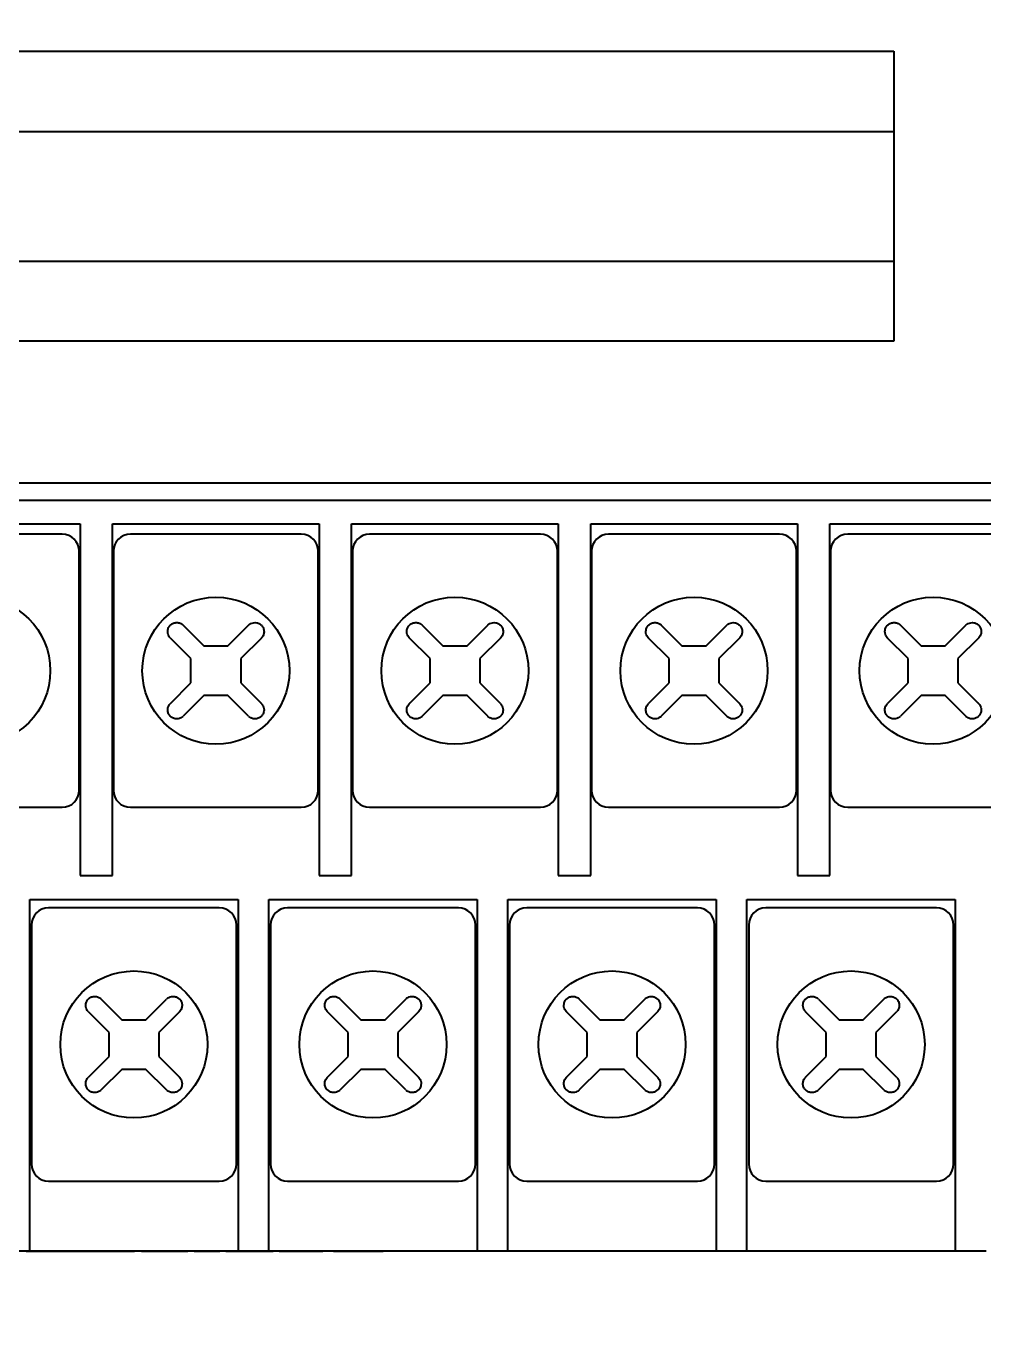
# Model space of a CAD drawing. Header units: millimetres. Extents: x 0 to 5945, y 0 to 4205.
# Drawn here: x 1778.39 to 1806.42, y 373.22 to 411.73 of the extents above; entities that cross this region are included whole.
import ezdxf

# ---------------------------------------------------------------- set-up
doc = ezdxf.new("R2010")
doc.units = ezdxf.units.MM
doc.header["$LTSCALE"] = 5
doc.layers.add('가시적인 것(ISO)', color=3, linetype='Continuous', lineweight=40)
doc.layers.add('해치(ISO)', color=7, linetype='Continuous', lineweight=18)

msp = doc.modelspace()

# ---------------------------------------------------------------- hatches: boundary and pattern name
at = {"layer": '해치(ISO)'}
h = msp.add_hatch(dxfattribs=at)
h.set_pattern_fill('ANSI31', color=256, scale=127, angle=75.0002, style=0)
h.set_pattern_definition([(120.0002, (0, 0), (-13.74813, -7.93754), [])])
h.paths.add_polyline_path([(1602.237, 257.352), (2132.237, 257.352), (2132.237, 827.352), (1602.237, 827.352), (1602.237, 766.852), (1602.237, 707.852), (1602.237, 376.852), (1602.237, 317.852)])
h.paths.add_polyline_path([(1604.237, 259.352), (1604.237, 825.352), (2130.237, 825.352), (2130.237, 259.352)], flags=0)
edge = h.paths.add_edge_path()
edge.add_ellipse((1657.237, 307.352), major_axis=(-4, 0), ratio=1, start_angle=0, end_angle=360)
h.paths.add_polyline_path([(2102.237, 287.352), (2102.237, 797.352), (1632.237, 797.352), (1632.237, 287.352)])
h.paths.add_polyline_path([(1634.237, 289.352), (1634.237, 795.352), (2100.237, 795.352), (2100.237, 289.352)], flags=0)
h = msp.add_hatch(dxfattribs=at)
h.set_pattern_fill('ANSI31', color=256, scale=127, angle=90.0002, style=0)
h.set_pattern_definition([(135.0002, (0, 0), (-11.22528, -11.22536), [])])
edge = h.paths.add_edge_path()
edge.add_line((2117.821, 285.352), (2117.821, 799.352))
edge.add_ellipse((2104.437, 799.352), major_axis=(13.384, 0), ratio=1, start_angle=0, end_angle=90)
edge.add_line((2104.437, 812.736), (1630.437, 812.736))
edge.add_ellipse((1630.437, 799.352), major_axis=(0, 13.384), ratio=1, start_angle=0, end_angle=90)
edge.add_line((1617.053, 799.352), (1617.053, 285.352))
edge.add_ellipse((1630.437, 285.352), major_axis=(-13.384, 0), ratio=1, start_angle=0, end_angle=90)
edge.add_line((1630.437, 271.967), (1867.387, 271.967))
edge.add_line((1867.387, 271.967), (1867.387, 284.311))
edge.add_line((1867.387, 284.311), (1630.437, 284.311))
edge.add_ellipse((1630.437, 285.352), major_axis=(0, -1.041), ratio=1, start_angle=270, end_angle=360, ccw=False)
edge.add_line((1629.396, 285.352), (1629.396, 799.352))
edge.add_ellipse((1630.437, 799.352), major_axis=(-1.041, 0), ratio=1, start_angle=270, end_angle=360, ccw=False)
edge.add_line((1630.437, 800.392), (2104.437, 800.392))
edge.add_ellipse((2104.437, 799.352), major_axis=(0, 1.041), ratio=1, start_angle=270, end_angle=360, ccw=False)
edge.add_line((2105.478, 799.352), (2105.478, 285.352))
edge.add_ellipse((2104.437, 285.352), major_axis=(1.041, 0), ratio=1, start_angle=270, end_angle=360, ccw=False)
edge.add_line((2104.437, 284.311), (1867.487, 284.311))
edge.add_line((1867.487, 284.311), (1867.487, 271.967))
edge.add_line((1867.487, 271.967), (2104.437, 271.967))
edge.add_ellipse((2104.437, 285.352), major_axis=(0, -13.384), ratio=1, start_angle=0, end_angle=90)

# ---------------------------------------------------------------- linework, layer by layer
at = {"layer": '가시적인 것(ISO)'}
for p, q in [((1740.687, 411.002), (1803.787, 411.002)), ((1803.787, 411.002), (1803.787, 408.652)), ((1740.687, 408.652), (1803.787, 408.652)), ((1803.787, 408.652), (1803.787, 404.852)), ((1740.687, 404.852), (1803.787, 404.852)), ((1803.787, 404.852), (1803.787, 402.502)), ((1803.787, 402.502), (1740.687, 402.502)), ((1697.737, 398.352), (1846.737, 398.352)), ((1699.737, 397.852), (1844.737, 397.852)), ((1773.912, 397.152), (1779.962, 397.152)), ((1779.962, 397.152), (1779.962, 386.852)), ((1780.912, 386.852), (1780.912, 397.152)), ((1780.912, 397.152), (1786.962, 397.152)), ((1786.962, 397.152), (1786.962, 386.852)), ((1787.912, 386.852), (1787.912, 397.152)), ((1787.912, 397.152), (1793.962, 397.152)), ((1793.962, 397.152), (1793.962, 386.852)), ((1794.912, 386.852), (1794.912, 397.152)), ((1794.912, 397.152), (1800.962, 397.152)), ((1800.962, 397.152), (1800.962, 386.852)), ((1801.912, 386.852), (1801.912, 397.152)), ((1801.912, 397.152), (1807.962, 397.152)), ((1779.437, 396.852), (1774.437, 396.852)), ((1786.437, 396.852), (1781.437, 396.852)), ((1793.437, 396.852), (1788.437, 396.852)), ((1800.437, 396.852), (1795.437, 396.852)), ((1807.437, 396.852), (1802.437, 396.852)), ((1779.937, 389.352), (1779.937, 396.352)), ((1780.937, 396.352), (1780.937, 389.352)), ((1786.937, 389.352), (1786.937, 396.352)), ((1787.937, 396.352), (1787.937, 389.352)), ((1793.937, 389.352), (1793.937, 396.352)), ((1794.937, 396.352), (1794.937, 389.352)), ((1800.937, 389.352), (1800.937, 396.352)), ((1801.937, 396.352), (1801.937, 389.352)), ((1782.978, 394.184), (1783.583, 393.579)), ((1784.29, 393.579), (1784.895, 394.184)), ((1789.978, 394.184), (1790.583, 393.579)), ((1791.29, 393.579), (1791.895, 394.184)), ((1796.978, 394.184), (1797.583, 393.579)), ((1798.29, 393.579), (1798.895, 394.184)), ((1803.978, 394.184), (1804.583, 393.579)), ((1805.29, 393.579), (1805.895, 394.184)), ((1783.209, 393.205), (1782.604, 393.81)), ((1783.583, 393.579), (1784.29, 393.579)), ((1785.269, 393.81), (1784.664, 393.205)), ((1790.209, 393.205), (1789.604, 393.81)), ((1790.583, 393.579), (1791.29, 393.579)), ((1792.269, 393.81), (1791.664, 393.205)), ((1797.209, 393.205), (1796.604, 393.81)), ((1797.583, 393.579), (1798.29, 393.579)), ((1799.269, 393.81), (1798.664, 393.205)), ((1804.209, 393.205), (1803.604, 393.81)), ((1804.583, 393.579), (1805.29, 393.579)), ((1806.269, 393.81), (1805.664, 393.205)), ((1783.209, 392.498), (1783.209, 393.205)), ((1784.664, 393.205), (1784.664, 392.498)), ((1790.209, 392.498), (1790.209, 393.205)), ((1791.664, 393.205), (1791.664, 392.498)), ((1797.209, 392.498), (1797.209, 393.205)), ((1798.664, 393.205), (1798.664, 392.498)), ((1804.209, 392.498), (1804.209, 393.205)), ((1805.664, 393.205), (1805.664, 392.498)), ((1782.604, 391.893), (1783.209, 392.498)), ((1784.664, 392.498), (1785.269, 391.893)), ((1789.604, 391.893), (1790.209, 392.498)), ((1791.664, 392.498), (1792.269, 391.893)), ((1796.604, 391.893), (1797.209, 392.498)), ((1798.664, 392.498), (1799.269, 391.893)), ((1803.604, 391.893), (1804.209, 392.498)), ((1805.664, 392.498), (1806.269, 391.893)), ((1783.583, 392.124), (1782.978, 391.519)), ((1784.29, 392.124), (1783.583, 392.124)), ((1784.895, 391.519), (1784.29, 392.124)), ((1790.583, 392.124), (1789.978, 391.519)), ((1791.29, 392.124), (1790.583, 392.124)), ((1791.895, 391.519), (1791.29, 392.124)), ((1797.583, 392.124), (1796.978, 391.519)), ((1798.29, 392.124), (1797.583, 392.124)), ((1798.895, 391.519), (1798.29, 392.124)), ((1804.583, 392.124), (1803.978, 391.519)), ((1805.29, 392.124), (1804.583, 392.124)), ((1805.895, 391.519), (1805.29, 392.124)), ((1774.437, 388.852), (1779.437, 388.852)), ((1781.437, 388.852), (1786.437, 388.852)), ((1788.437, 388.852), (1793.437, 388.852)), ((1795.437, 388.852), (1800.437, 388.852)), ((1802.437, 388.852), (1807.437, 388.852)), ((1779.962, 386.852), (1780.912, 386.852)), ((1786.962, 386.852), (1787.912, 386.852)), ((1793.962, 386.852), (1794.912, 386.852)), ((1800.962, 386.852), (1801.912, 386.852)), ((1778.487, 386.152), (1784.587, 386.152)), ((1778.487, 375.852), (1778.487, 386.152)), ((1784.037, 385.902), (1779.037, 385.902)), ((1784.587, 386.152), (1784.587, 375.852)), ((1785.487, 386.152), (1791.587, 386.152)), ((1785.487, 375.852), (1785.487, 386.152)), ((1791.037, 385.902), (1786.037, 385.902)), ((1791.587, 386.152), (1791.587, 375.852)), ((1792.487, 386.152), (1798.587, 386.152)), ((1792.487, 375.852), (1792.487, 386.152)), ((1798.037, 385.902), (1793.037, 385.902)), ((1798.587, 386.152), (1798.587, 375.852)), ((1799.487, 386.152), (1805.587, 386.152)), ((1799.487, 375.852), (1799.487, 386.152)), ((1805.037, 385.902), (1800.037, 385.902)), ((1805.587, 386.152), (1805.587, 375.852)), ((1778.537, 385.402), (1778.537, 378.402)), ((1784.537, 378.402), (1784.537, 385.402)), ((1785.537, 385.402), (1785.537, 378.402)), ((1791.537, 378.402), (1791.537, 385.402)), ((1792.537, 385.402), (1792.537, 378.402)), ((1798.537, 378.402), (1798.537, 385.402)), ((1799.537, 385.402), (1799.537, 378.402)), ((1805.537, 378.402), (1805.537, 385.402)), ((1780.578, 383.234), (1781.183, 382.629)), ((1781.89, 382.629), (1782.495, 383.234)), ((1787.578, 383.234), (1788.183, 382.629)), ((1788.89, 382.629), (1789.495, 383.234)), ((1794.578, 383.234), (1795.183, 382.629)), ((1795.89, 382.629), (1796.495, 383.234)), ((1801.578, 383.234), (1802.183, 382.629)), ((1802.89, 382.629), (1803.495, 383.234)), ((1780.809, 382.255), (1780.204, 382.86)), ((1782.869, 382.86), (1782.264, 382.255)), ((1787.809, 382.255), (1787.204, 382.86)), ((1789.869, 382.86), (1789.264, 382.255)), ((1794.809, 382.255), (1794.204, 382.86)), ((1796.869, 382.86), (1796.264, 382.255)), ((1801.809, 382.255), (1801.204, 382.86)), ((1803.869, 382.86), (1803.264, 382.255)), ((1781.183, 382.629), (1781.89, 382.629)), ((1788.183, 382.629), (1788.89, 382.629)), ((1795.183, 382.629), (1795.89, 382.629)), ((1802.183, 382.629), (1802.89, 382.629)), ((1780.809, 381.548), (1780.809, 382.255)), ((1782.264, 382.255), (1782.264, 381.548)), ((1787.809, 381.548), (1787.809, 382.255)), ((1789.264, 382.255), (1789.264, 381.548)), ((1794.809, 381.548), (1794.809, 382.255)), ((1796.264, 382.255), (1796.264, 381.548)), ((1801.809, 381.548), (1801.809, 382.255)), ((1803.264, 382.255), (1803.264, 381.548)), ((1780.204, 380.943), (1780.809, 381.548)), ((1782.264, 381.548), (1782.869, 380.943)), ((1787.204, 380.943), (1787.809, 381.548)), ((1789.264, 381.548), (1789.869, 380.943)), ((1794.204, 380.943), (1794.809, 381.548)), ((1796.264, 381.548), (1796.869, 380.943)), ((1801.204, 380.943), (1801.809, 381.548)), ((1803.264, 381.548), (1803.869, 380.943)), ((1781.183, 381.174), (1780.578, 380.569)), ((1781.89, 381.174), (1781.183, 381.174)), ((1782.495, 380.569), (1781.89, 381.174)), ((1788.183, 381.174), (1787.578, 380.569)), ((1788.89, 381.174), (1788.183, 381.174)), ((1789.495, 380.569), (1788.89, 381.174)), ((1795.183, 381.174), (1794.578, 380.569)), ((1795.89, 381.174), (1795.183, 381.174)), ((1796.495, 380.569), (1795.89, 381.174)), ((1802.183, 381.174), (1801.578, 380.569)), ((1802.89, 381.174), (1802.183, 381.174)), ((1803.495, 380.569), (1802.89, 381.174)), ((1779.037, 377.902), (1784.037, 377.902)), ((1786.037, 377.902), (1791.037, 377.902)), ((1793.037, 377.902), (1798.037, 377.902)), ((1800.037, 377.902), (1805.037, 377.902)), ((1778.487, 375.852), (1777.587, 375.852)), ((1778.387, 375.852), (1778.387, 375.842)), ((1778.692, 375.842), (1778.387, 375.842)), ((1784.587, 375.852), (1778.487, 375.852)), ((1778.692, 375.852), (1778.692, 375.842)), ((1779.168, 375.842), (1778.692, 375.842)), ((1779.168, 375.852), (1779.168, 375.842)), ((1779.654, 375.842), (1779.168, 375.842)), ((1779.654, 375.852), (1779.654, 375.842)), ((1779.941, 375.842), (1779.654, 375.842)), ((1779.941, 375.852), (1779.941, 375.842)), ((1779.951, 375.852), (1779.951, 375.842)), ((1781.559, 375.842), (1779.951, 375.842)), ((1781.559, 375.852), (1781.559, 375.842)), ((1781.761, 375.852), (1781.761, 375.842)), ((1782.291, 375.842), (1781.761, 375.842)), ((1782.816, 375.852), (1782.816, 375.842)), ((1783.024, 375.852), (1783.024, 375.842)), ((1783.118, 375.852), (1783.118, 375.842)), ((1783.301, 375.852), (1783.301, 375.842)), ((1784.058, 375.842), (1783.301, 375.842)), ((1784.058, 375.852), (1784.058, 375.842)), ((1784.231, 375.852), (1784.231, 375.842)), ((1785.126, 375.842), (1784.231, 375.842)), ((1785.487, 375.852), (1784.587, 375.852)), ((1785.126, 375.852), (1785.126, 375.842)), ((1785.372, 375.842), (1785.126, 375.842)), ((1785.372, 375.852), (1785.372, 375.842)), ((1785.611, 375.842), (1785.372, 375.842)), ((1791.587, 375.852), (1785.487, 375.852)), ((1785.611, 375.852), (1785.611, 375.842)), ((1785.791, 375.852), (1785.791, 375.842)), ((1787.069, 375.852), (1787.069, 375.842)), ((1787.382, 375.852), (1787.382, 375.842)), ((1787.648, 375.842), (1787.382, 375.842)), ((1787.648, 375.852), (1787.648, 375.842)), ((1788.569, 375.842), (1787.648, 375.842)), ((1788.569, 375.852), (1788.569, 375.842)), ((1788.834, 375.842), (1788.569, 375.842)), ((1788.834, 375.852), (1788.834, 375.842)), ((1792.487, 375.852), (1791.587, 375.852)), ((1798.587, 375.852), (1792.487, 375.852)), ((1799.487, 375.852), (1798.587, 375.852)), ((1805.587, 375.852), (1799.487, 375.852)), ((1806.487, 375.852), (1805.587, 375.852))]:
    msp.add_line(p, q, dxfattribs=at)
for centre in [(1776.937, 392.852), (1783.937, 392.852), (1790.937, 392.852), (1797.937, 392.852), (1804.937, 392.852), (1781.537, 381.902), (1788.537, 381.902), (1795.537, 381.902), (1802.537, 381.902)]:
    msp.add_circle(centre, 2.153, dxfattribs=at)
for centre, radius, start, end in [((1779.437, 396.352), 0.5, 0, 90), ((1781.437, 396.352), 0.5, 90, 180), ((1786.437, 396.352), 0.5, 0, 90), ((1788.437, 396.352), 0.5, 90, 180), ((1793.437, 396.352), 0.5, 0, 90), ((1795.437, 396.352), 0.5, 90, 180), ((1800.437, 396.352), 0.5, 0, 90), ((1802.437, 396.352), 0.5, 90, 180), ((1782.791, 393.997), 0.265, 45, 47.5466), ((1785.082, 393.997), 0.265, 132.4534, 135), ((1789.791, 393.997), 0.265, 45, 47.5466), ((1792.082, 393.997), 0.265, 132.4534, 135), ((1796.791, 393.997), 0.265, 45, 47.5466), ((1799.082, 393.997), 0.265, 132.4534, 135), ((1803.791, 393.997), 0.265, 45, 47.5466), ((1806.082, 393.997), 0.265, 132.4534, 135), ((1782.791, 393.997), 0.265, 222.4534, 225), ((1785.082, 393.997), 0.265, 315, 317.5466), ((1789.791, 393.997), 0.265, 222.4534, 225), ((1792.082, 393.997), 0.265, 315, 317.5466), ((1796.791, 393.997), 0.265, 222.4534, 225), ((1799.082, 393.997), 0.265, 315, 317.5466), ((1803.791, 393.997), 0.265, 222.4534, 225), ((1806.082, 393.997), 0.265, 315, 317.5466), ((1782.791, 391.706), 0.265, 135, 137.5466), ((1785.082, 391.706), 0.265, 42.4534, 45), ((1789.791, 391.706), 0.265, 135, 137.5466), ((1792.082, 391.706), 0.265, 42.4534, 45), ((1796.791, 391.706), 0.265, 135, 137.5466), ((1799.082, 391.706), 0.265, 42.4534, 45), ((1803.791, 391.706), 0.265, 135, 137.5466), ((1806.082, 391.706), 0.265, 42.4534, 45), ((1782.791, 391.706), 0.265, 312.4534, 315), ((1785.082, 391.706), 0.265, 225, 227.5466), ((1789.791, 391.706), 0.265, 312.4534, 315), ((1792.082, 391.706), 0.265, 225, 227.5466), ((1796.791, 391.706), 0.265, 312.4534, 315), ((1799.082, 391.706), 0.265, 225, 227.5466), ((1803.791, 391.706), 0.265, 312.4534, 315), ((1806.082, 391.706), 0.265, 225, 227.5466), ((1779.437, 389.352), 0.5, 270, 0), ((1781.437, 389.352), 0.5, 180, 270), ((1786.437, 389.352), 0.5, 270, 0), ((1788.437, 389.352), 0.5, 180, 270), ((1793.437, 389.352), 0.5, 270, 0), ((1795.437, 389.352), 0.5, 180, 270), ((1800.437, 389.352), 0.5, 270, 0), ((1802.437, 389.352), 0.5, 180, 270), ((1779.037, 385.402), 0.5, 90, 180), ((1784.037, 385.402), 0.5, 0, 90), ((1786.037, 385.402), 0.5, 90, 180), ((1791.037, 385.402), 0.5, 0, 90), ((1793.037, 385.402), 0.5, 90, 180), ((1798.037, 385.402), 0.5, 0, 90), ((1800.037, 385.402), 0.5, 90, 180), ((1805.037, 385.402), 0.5, 0, 90), ((1780.391, 383.047), 0.265, 45, 47.5466), ((1782.682, 383.047), 0.265, 132.4534, 135), ((1787.391, 383.047), 0.265, 45, 47.5466), ((1789.682, 383.047), 0.265, 132.4534, 135), ((1794.391, 383.047), 0.265, 45, 47.5466), ((1796.682, 383.047), 0.265, 132.4534, 135), ((1801.391, 383.047), 0.265, 45, 47.5466), ((1803.682, 383.047), 0.265, 132.4534, 135), ((1780.391, 383.047), 0.265, 222.4534, 225), ((1782.682, 383.047), 0.265, 315, 317.5466), ((1787.391, 383.047), 0.265, 222.4534, 225), ((1789.682, 383.047), 0.265, 315, 317.5466), ((1794.391, 383.047), 0.265, 222.4534, 225), ((1796.682, 383.047), 0.265, 315, 317.5466), ((1801.391, 383.047), 0.265, 222.4534, 225), ((1803.682, 383.047), 0.265, 315, 317.5466), ((1780.391, 380.756), 0.265, 135, 137.5466), ((1782.682, 380.756), 0.265, 42.4534, 45), ((1787.391, 380.756), 0.265, 135, 137.5466), ((1789.682, 380.756), 0.265, 42.4534, 45), ((1794.391, 380.756), 0.265, 135, 137.5466), ((1796.682, 380.756), 0.265, 42.4534, 45), ((1801.391, 380.756), 0.265, 135, 137.5466), ((1803.682, 380.756), 0.265, 42.4534, 45), ((1780.391, 380.756), 0.265, 312.4534, 315), ((1782.682, 380.756), 0.265, 225, 227.5466), ((1787.391, 380.756), 0.265, 312.4534, 315), ((1789.682, 380.756), 0.265, 225, 227.5466), ((1794.391, 380.756), 0.265, 312.4534, 315), ((1796.682, 380.756), 0.265, 225, 227.5466), ((1801.391, 380.756), 0.265, 312.4534, 315), ((1803.682, 380.756), 0.265, 225, 227.5466), ((1779.037, 378.402), 0.5, 180, 270), ((1784.037, 378.402), 0.5, 270, 0), ((1786.037, 378.402), 0.5, 180, 270), ((1791.037, 378.402), 0.5, 270, 0), ((1793.037, 378.402), 0.5, 180, 270), ((1798.037, 378.402), 0.5, 270, 0), ((1800.037, 378.402), 0.5, 180, 270), ((1805.037, 378.402), 0.5, 270, 0)]:
    msp.add_arc(centre, radius, start, end, dxfattribs=at)
for points, knots in [([(1782.596, 393.819), (1782.579, 393.836), (1782.566, 393.856), (1782.543, 393.902), (1782.534, 393.928), (1782.525, 393.985), (1782.525, 394.016), (1782.537, 394.079), (1782.549, 394.11), (1782.584, 394.165), (1782.605, 394.188), (1782.657, 394.228), (1782.686, 394.242), (1782.752, 394.261), (1782.787, 394.264), (1782.853, 394.256), (1782.883, 394.247), (1782.932, 394.222), (1782.952, 394.209), (1782.97, 394.192)], [0.17059599, 0.17059599, 0.17059599, 0.17059599, 0.177827, 0.177827, 0.18607071, 0.18607071, 0.19559567, 0.19559567, 0.20559758, 0.20559758, 0.21517808, 0.21517808, 0.22505637, 0.22505637, 0.23591621, 0.23591621, 0.2454181, 0.2454181, 0.25259342, 0.25259342, 0.25259342, 0.25259342]), ([(1784.904, 394.192), (1784.921, 394.209), (1784.941, 394.222), (1784.987, 394.246), (1785.013, 394.254), (1785.07, 394.263), (1785.101, 394.263), (1785.164, 394.251), (1785.195, 394.239), (1785.25, 394.204), (1785.274, 394.183), (1785.313, 394.131), (1785.328, 394.102), (1785.346, 394.037), (1785.349, 394.001), (1785.341, 393.935), (1785.332, 393.905), (1785.307, 393.856), (1785.294, 393.836), (1785.278, 393.819)], [0.17059599, 0.17059599, 0.17059599, 0.17059599, 0.177827, 0.177827, 0.18607071, 0.18607071, 0.19559567, 0.19559567, 0.20559758, 0.20559758, 0.21517808, 0.21517808, 0.22505637, 0.22505637, 0.23591621, 0.23591621, 0.2454181, 0.2454181, 0.25259342, 0.25259342, 0.25259342, 0.25259342]), ([(1789.596, 393.819), (1789.579, 393.836), (1789.566, 393.856), (1789.543, 393.902), (1789.534, 393.928), (1789.525, 393.985), (1789.525, 394.016), (1789.537, 394.079), (1789.549, 394.11), (1789.584, 394.165), (1789.605, 394.188), (1789.657, 394.228), (1789.686, 394.242), (1789.752, 394.261), (1789.787, 394.264), (1789.853, 394.256), (1789.883, 394.247), (1789.932, 394.222), (1789.952, 394.209), (1789.97, 394.192)], [0.17059599, 0.17059599, 0.17059599, 0.17059599, 0.177827, 0.177827, 0.18607071, 0.18607071, 0.19559567, 0.19559567, 0.20559758, 0.20559758, 0.21517808, 0.21517808, 0.22505637, 0.22505637, 0.23591621, 0.23591621, 0.2454181, 0.2454181, 0.25259342, 0.25259342, 0.25259342, 0.25259342]), ([(1791.904, 394.192), (1791.921, 394.209), (1791.941, 394.222), (1791.987, 394.246), (1792.013, 394.254), (1792.07, 394.263), (1792.101, 394.263), (1792.164, 394.251), (1792.195, 394.239), (1792.25, 394.204), (1792.274, 394.183), (1792.313, 394.131), (1792.328, 394.102), (1792.346, 394.037), (1792.349, 394.001), (1792.341, 393.935), (1792.332, 393.905), (1792.307, 393.856), (1792.294, 393.836), (1792.278, 393.819)], [0.17059599, 0.17059599, 0.17059599, 0.17059599, 0.177827, 0.177827, 0.18607071, 0.18607071, 0.19559567, 0.19559567, 0.20559758, 0.20559758, 0.21517808, 0.21517808, 0.22505637, 0.22505637, 0.23591621, 0.23591621, 0.2454181, 0.2454181, 0.25259342, 0.25259342, 0.25259342, 0.25259342]), ([(1796.596, 393.819), (1796.579, 393.836), (1796.566, 393.856), (1796.543, 393.902), (1796.534, 393.928), (1796.525, 393.985), (1796.525, 394.016), (1796.537, 394.079), (1796.549, 394.11), (1796.584, 394.165), (1796.605, 394.188), (1796.657, 394.228), (1796.686, 394.242), (1796.752, 394.261), (1796.787, 394.264), (1796.853, 394.256), (1796.883, 394.247), (1796.932, 394.222), (1796.952, 394.209), (1796.97, 394.192)], [0.17059599, 0.17059599, 0.17059599, 0.17059599, 0.177827, 0.177827, 0.18607071, 0.18607071, 0.19559567, 0.19559567, 0.20559758, 0.20559758, 0.21517808, 0.21517808, 0.22505637, 0.22505637, 0.23591621, 0.23591621, 0.2454181, 0.2454181, 0.25259342, 0.25259342, 0.25259342, 0.25259342]), ([(1798.904, 394.192), (1798.921, 394.209), (1798.941, 394.222), (1798.987, 394.246), (1799.013, 394.254), (1799.07, 394.263), (1799.101, 394.263), (1799.164, 394.251), (1799.195, 394.239), (1799.25, 394.204), (1799.274, 394.183), (1799.313, 394.131), (1799.328, 394.102), (1799.346, 394.037), (1799.349, 394.001), (1799.341, 393.935), (1799.332, 393.905), (1799.307, 393.856), (1799.294, 393.836), (1799.278, 393.819)], [0.17059599, 0.17059599, 0.17059599, 0.17059599, 0.177827, 0.177827, 0.18607071, 0.18607071, 0.19559567, 0.19559567, 0.20559758, 0.20559758, 0.21517808, 0.21517808, 0.22505637, 0.22505637, 0.23591621, 0.23591621, 0.2454181, 0.2454181, 0.25259342, 0.25259342, 0.25259342, 0.25259342]), ([(1803.596, 393.819), (1803.579, 393.836), (1803.566, 393.856), (1803.543, 393.902), (1803.534, 393.928), (1803.525, 393.985), (1803.525, 394.016), (1803.537, 394.079), (1803.549, 394.11), (1803.584, 394.165), (1803.605, 394.188), (1803.657, 394.228), (1803.686, 394.242), (1803.752, 394.261), (1803.787, 394.264), (1803.853, 394.256), (1803.883, 394.247), (1803.932, 394.222), (1803.952, 394.209), (1803.97, 394.192)], [0.17059599, 0.17059599, 0.17059599, 0.17059599, 0.177827, 0.177827, 0.18607071, 0.18607071, 0.19559567, 0.19559567, 0.20559758, 0.20559758, 0.21517808, 0.21517808, 0.22505637, 0.22505637, 0.23591621, 0.23591621, 0.2454181, 0.2454181, 0.25259342, 0.25259342, 0.25259342, 0.25259342]), ([(1805.904, 394.192), (1805.921, 394.209), (1805.941, 394.222), (1805.987, 394.246), (1806.013, 394.254), (1806.07, 394.263), (1806.101, 394.263), (1806.164, 394.251), (1806.195, 394.239), (1806.25, 394.204), (1806.274, 394.183), (1806.313, 394.131), (1806.328, 394.102), (1806.346, 394.037), (1806.349, 394.001), (1806.341, 393.935), (1806.332, 393.905), (1806.307, 393.856), (1806.294, 393.836), (1806.278, 393.819)], [0.17059599, 0.17059599, 0.17059599, 0.17059599, 0.177827, 0.177827, 0.18607071, 0.18607071, 0.19559567, 0.19559567, 0.20559758, 0.20559758, 0.21517808, 0.21517808, 0.22505637, 0.22505637, 0.23591621, 0.23591621, 0.2454181, 0.2454181, 0.25259342, 0.25259342, 0.25259342, 0.25259342]), ([(1782.97, 391.511), (1782.952, 391.494), (1782.932, 391.481), (1782.886, 391.458), (1782.86, 391.449), (1782.803, 391.44), (1782.772, 391.44), (1782.709, 391.452), (1782.678, 391.464), (1782.623, 391.499), (1782.6, 391.52), (1782.561, 391.572), (1782.546, 391.601), (1782.527, 391.666), (1782.524, 391.702), (1782.532, 391.768), (1782.541, 391.798), (1782.566, 391.847), (1782.58, 391.867), (1782.596, 391.884)], [0.17059599, 0.17059599, 0.17059599, 0.17059599, 0.177827, 0.177827, 0.18607071, 0.18607071, 0.19559567, 0.19559567, 0.20559758, 0.20559758, 0.21517808, 0.21517808, 0.22505637, 0.22505637, 0.23591621, 0.23591621, 0.2454181, 0.2454181, 0.25259342, 0.25259342, 0.25259342, 0.25259342]), ([(1785.278, 391.884), (1785.294, 391.867), (1785.308, 391.847), (1785.331, 391.801), (1785.339, 391.775), (1785.348, 391.718), (1785.348, 391.687), (1785.336, 391.624), (1785.324, 391.593), (1785.29, 391.538), (1785.268, 391.515), (1785.216, 391.475), (1785.187, 391.461), (1785.122, 391.442), (1785.086, 391.439), (1785.02, 391.447), (1784.99, 391.456), (1784.941, 391.481), (1784.921, 391.495), (1784.904, 391.511)], [0.17059599, 0.17059599, 0.17059599, 0.17059599, 0.177827, 0.177827, 0.18607071, 0.18607071, 0.19559567, 0.19559567, 0.20559758, 0.20559758, 0.21517808, 0.21517808, 0.22505637, 0.22505637, 0.23591621, 0.23591621, 0.2454181, 0.2454181, 0.25259342, 0.25259342, 0.25259342, 0.25259342]), ([(1789.97, 391.511), (1789.952, 391.494), (1789.932, 391.481), (1789.886, 391.458), (1789.86, 391.449), (1789.803, 391.44), (1789.772, 391.44), (1789.709, 391.452), (1789.678, 391.464), (1789.623, 391.499), (1789.6, 391.52), (1789.561, 391.572), (1789.546, 391.601), (1789.527, 391.666), (1789.524, 391.702), (1789.532, 391.768), (1789.541, 391.798), (1789.566, 391.847), (1789.58, 391.867), (1789.596, 391.884)], [0.17059599, 0.17059599, 0.17059599, 0.17059599, 0.177827, 0.177827, 0.18607071, 0.18607071, 0.19559567, 0.19559567, 0.20559758, 0.20559758, 0.21517808, 0.21517808, 0.22505637, 0.22505637, 0.23591621, 0.23591621, 0.2454181, 0.2454181, 0.25259342, 0.25259342, 0.25259342, 0.25259342]), ([(1792.278, 391.884), (1792.294, 391.867), (1792.308, 391.847), (1792.331, 391.801), (1792.339, 391.775), (1792.348, 391.718), (1792.348, 391.687), (1792.336, 391.624), (1792.324, 391.593), (1792.29, 391.538), (1792.268, 391.515), (1792.216, 391.475), (1792.187, 391.461), (1792.122, 391.442), (1792.086, 391.439), (1792.02, 391.447), (1791.99, 391.456), (1791.941, 391.481), (1791.921, 391.495), (1791.904, 391.511)], [0.17059599, 0.17059599, 0.17059599, 0.17059599, 0.177827, 0.177827, 0.18607071, 0.18607071, 0.19559567, 0.19559567, 0.20559758, 0.20559758, 0.21517808, 0.21517808, 0.22505637, 0.22505637, 0.23591621, 0.23591621, 0.2454181, 0.2454181, 0.25259342, 0.25259342, 0.25259342, 0.25259342]), ([(1796.97, 391.511), (1796.952, 391.494), (1796.932, 391.481), (1796.886, 391.458), (1796.86, 391.449), (1796.803, 391.44), (1796.772, 391.44), (1796.709, 391.452), (1796.678, 391.464), (1796.623, 391.499), (1796.6, 391.52), (1796.561, 391.572), (1796.546, 391.601), (1796.527, 391.666), (1796.524, 391.702), (1796.532, 391.768), (1796.541, 391.798), (1796.566, 391.847), (1796.58, 391.867), (1796.596, 391.884)], [0.17059599, 0.17059599, 0.17059599, 0.17059599, 0.177827, 0.177827, 0.18607071, 0.18607071, 0.19559567, 0.19559567, 0.20559758, 0.20559758, 0.21517808, 0.21517808, 0.22505637, 0.22505637, 0.23591621, 0.23591621, 0.2454181, 0.2454181, 0.25259342, 0.25259342, 0.25259342, 0.25259342]), ([(1799.278, 391.884), (1799.294, 391.867), (1799.308, 391.847), (1799.331, 391.801), (1799.339, 391.775), (1799.348, 391.718), (1799.348, 391.687), (1799.336, 391.624), (1799.324, 391.593), (1799.29, 391.538), (1799.268, 391.515), (1799.216, 391.475), (1799.187, 391.461), (1799.122, 391.442), (1799.086, 391.439), (1799.02, 391.447), (1798.99, 391.456), (1798.941, 391.481), (1798.921, 391.495), (1798.904, 391.511)], [0.17059599, 0.17059599, 0.17059599, 0.17059599, 0.177827, 0.177827, 0.18607071, 0.18607071, 0.19559567, 0.19559567, 0.20559758, 0.20559758, 0.21517808, 0.21517808, 0.22505637, 0.22505637, 0.23591621, 0.23591621, 0.2454181, 0.2454181, 0.25259342, 0.25259342, 0.25259342, 0.25259342]), ([(1803.97, 391.511), (1803.952, 391.494), (1803.932, 391.481), (1803.886, 391.458), (1803.86, 391.449), (1803.803, 391.44), (1803.772, 391.44), (1803.709, 391.452), (1803.678, 391.464), (1803.623, 391.499), (1803.6, 391.52), (1803.561, 391.572), (1803.546, 391.601), (1803.527, 391.666), (1803.524, 391.702), (1803.532, 391.768), (1803.541, 391.798), (1803.566, 391.847), (1803.58, 391.867), (1803.596, 391.884)], [0.17059599, 0.17059599, 0.17059599, 0.17059599, 0.177827, 0.177827, 0.18607071, 0.18607071, 0.19559567, 0.19559567, 0.20559758, 0.20559758, 0.21517808, 0.21517808, 0.22505637, 0.22505637, 0.23591621, 0.23591621, 0.2454181, 0.2454181, 0.25259342, 0.25259342, 0.25259342, 0.25259342]), ([(1806.278, 391.884), (1806.294, 391.867), (1806.308, 391.847), (1806.331, 391.801), (1806.339, 391.775), (1806.348, 391.718), (1806.348, 391.687), (1806.336, 391.624), (1806.324, 391.593), (1806.29, 391.538), (1806.268, 391.515), (1806.216, 391.475), (1806.187, 391.461), (1806.122, 391.442), (1806.086, 391.439), (1806.02, 391.447), (1805.99, 391.456), (1805.941, 391.481), (1805.921, 391.495), (1805.904, 391.511)], [0.17059599, 0.17059599, 0.17059599, 0.17059599, 0.177827, 0.177827, 0.18607071, 0.18607071, 0.19559567, 0.19559567, 0.20559758, 0.20559758, 0.21517808, 0.21517808, 0.22505637, 0.22505637, 0.23591621, 0.23591621, 0.2454181, 0.2454181, 0.25259342, 0.25259342, 0.25259342, 0.25259342]), ([(1780.196, 382.869), (1780.179, 382.886), (1780.166, 382.906), (1780.143, 382.952), (1780.134, 382.978), (1780.125, 383.035), (1780.125, 383.066), (1780.137, 383.129), (1780.149, 383.16), (1780.184, 383.215), (1780.205, 383.238), (1780.257, 383.278), (1780.286, 383.292), (1780.352, 383.311), (1780.387, 383.314), (1780.453, 383.306), (1780.483, 383.297), (1780.532, 383.272), (1780.552, 383.259), (1780.57, 383.242)], [0.17059599, 0.17059599, 0.17059599, 0.17059599, 0.177827, 0.177827, 0.18607071, 0.18607071, 0.19559567, 0.19559567, 0.20559758, 0.20559758, 0.21517808, 0.21517808, 0.22505637, 0.22505637, 0.23591621, 0.23591621, 0.2454181, 0.2454181, 0.25259342, 0.25259342, 0.25259342, 0.25259342]), ([(1782.504, 383.242), (1782.521, 383.259), (1782.541, 383.272), (1782.587, 383.296), (1782.613, 383.304), (1782.67, 383.313), (1782.701, 383.313), (1782.764, 383.301), (1782.795, 383.289), (1782.85, 383.254), (1782.874, 383.233), (1782.913, 383.181), (1782.928, 383.152), (1782.946, 383.087), (1782.949, 383.051), (1782.941, 382.985), (1782.932, 382.955), (1782.907, 382.906), (1782.894, 382.886), (1782.878, 382.869)], [0.17059599, 0.17059599, 0.17059599, 0.17059599, 0.177827, 0.177827, 0.18607071, 0.18607071, 0.19559567, 0.19559567, 0.20559758, 0.20559758, 0.21517808, 0.21517808, 0.22505637, 0.22505637, 0.23591621, 0.23591621, 0.2454181, 0.2454181, 0.25259342, 0.25259342, 0.25259342, 0.25259342]), ([(1787.196, 382.869), (1787.179, 382.886), (1787.166, 382.906), (1787.143, 382.952), (1787.134, 382.978), (1787.125, 383.035), (1787.125, 383.066), (1787.137, 383.129), (1787.149, 383.16), (1787.184, 383.215), (1787.205, 383.238), (1787.257, 383.278), (1787.286, 383.292), (1787.352, 383.311), (1787.387, 383.314), (1787.453, 383.306), (1787.483, 383.297), (1787.532, 383.272), (1787.552, 383.259), (1787.57, 383.242)], [0.17059599, 0.17059599, 0.17059599, 0.17059599, 0.177827, 0.177827, 0.18607071, 0.18607071, 0.19559567, 0.19559567, 0.20559758, 0.20559758, 0.21517808, 0.21517808, 0.22505637, 0.22505637, 0.23591621, 0.23591621, 0.2454181, 0.2454181, 0.25259342, 0.25259342, 0.25259342, 0.25259342]), ([(1789.504, 383.242), (1789.521, 383.259), (1789.541, 383.272), (1789.587, 383.296), (1789.613, 383.304), (1789.67, 383.313), (1789.701, 383.313), (1789.764, 383.301), (1789.795, 383.289), (1789.85, 383.254), (1789.874, 383.233), (1789.913, 383.181), (1789.928, 383.152), (1789.946, 383.087), (1789.949, 383.051), (1789.941, 382.985), (1789.932, 382.955), (1789.907, 382.906), (1789.894, 382.886), (1789.878, 382.869)], [0.17059599, 0.17059599, 0.17059599, 0.17059599, 0.177827, 0.177827, 0.18607071, 0.18607071, 0.19559567, 0.19559567, 0.20559758, 0.20559758, 0.21517808, 0.21517808, 0.22505637, 0.22505637, 0.23591621, 0.23591621, 0.2454181, 0.2454181, 0.25259342, 0.25259342, 0.25259342, 0.25259342]), ([(1794.196, 382.869), (1794.179, 382.886), (1794.166, 382.906), (1794.143, 382.952), (1794.134, 382.978), (1794.125, 383.035), (1794.125, 383.066), (1794.137, 383.129), (1794.149, 383.16), (1794.184, 383.215), (1794.205, 383.238), (1794.257, 383.278), (1794.286, 383.292), (1794.352, 383.311), (1794.387, 383.314), (1794.453, 383.306), (1794.483, 383.297), (1794.532, 383.272), (1794.552, 383.259), (1794.57, 383.242)], [0.17059599, 0.17059599, 0.17059599, 0.17059599, 0.177827, 0.177827, 0.18607071, 0.18607071, 0.19559567, 0.19559567, 0.20559758, 0.20559758, 0.21517808, 0.21517808, 0.22505637, 0.22505637, 0.23591621, 0.23591621, 0.2454181, 0.2454181, 0.25259342, 0.25259342, 0.25259342, 0.25259342]), ([(1796.504, 383.242), (1796.521, 383.259), (1796.541, 383.272), (1796.587, 383.296), (1796.613, 383.304), (1796.67, 383.313), (1796.701, 383.313), (1796.764, 383.301), (1796.795, 383.289), (1796.85, 383.254), (1796.874, 383.233), (1796.913, 383.181), (1796.928, 383.152), (1796.946, 383.087), (1796.949, 383.051), (1796.941, 382.985), (1796.932, 382.955), (1796.907, 382.906), (1796.894, 382.886), (1796.878, 382.869)], [0.17059599, 0.17059599, 0.17059599, 0.17059599, 0.177827, 0.177827, 0.18607071, 0.18607071, 0.19559567, 0.19559567, 0.20559758, 0.20559758, 0.21517808, 0.21517808, 0.22505637, 0.22505637, 0.23591621, 0.23591621, 0.2454181, 0.2454181, 0.25259342, 0.25259342, 0.25259342, 0.25259342]), ([(1801.196, 382.869), (1801.179, 382.886), (1801.166, 382.906), (1801.143, 382.952), (1801.134, 382.978), (1801.125, 383.035), (1801.125, 383.066), (1801.137, 383.129), (1801.149, 383.16), (1801.184, 383.215), (1801.205, 383.238), (1801.257, 383.278), (1801.286, 383.292), (1801.352, 383.311), (1801.387, 383.314), (1801.453, 383.306), (1801.483, 383.297), (1801.532, 383.272), (1801.552, 383.259), (1801.57, 383.242)], [0.17059599, 0.17059599, 0.17059599, 0.17059599, 0.177827, 0.177827, 0.18607071, 0.18607071, 0.19559567, 0.19559567, 0.20559758, 0.20559758, 0.21517808, 0.21517808, 0.22505637, 0.22505637, 0.23591621, 0.23591621, 0.2454181, 0.2454181, 0.25259342, 0.25259342, 0.25259342, 0.25259342]), ([(1803.504, 383.242), (1803.521, 383.259), (1803.541, 383.272), (1803.587, 383.296), (1803.613, 383.304), (1803.67, 383.313), (1803.701, 383.313), (1803.764, 383.301), (1803.795, 383.289), (1803.85, 383.254), (1803.874, 383.233), (1803.913, 383.181), (1803.928, 383.152), (1803.946, 383.087), (1803.949, 383.051), (1803.941, 382.985), (1803.932, 382.955), (1803.907, 382.906), (1803.894, 382.886), (1803.878, 382.869)], [0.17059599, 0.17059599, 0.17059599, 0.17059599, 0.177827, 0.177827, 0.18607071, 0.18607071, 0.19559567, 0.19559567, 0.20559758, 0.20559758, 0.21517808, 0.21517808, 0.22505637, 0.22505637, 0.23591621, 0.23591621, 0.2454181, 0.2454181, 0.25259342, 0.25259342, 0.25259342, 0.25259342]), ([(1780.57, 380.561), (1780.552, 380.544), (1780.532, 380.531), (1780.486, 380.508), (1780.46, 380.499), (1780.403, 380.49), (1780.372, 380.49), (1780.309, 380.502), (1780.278, 380.514), (1780.223, 380.549), (1780.2, 380.57), (1780.161, 380.622), (1780.146, 380.651), (1780.127, 380.716), (1780.124, 380.752), (1780.132, 380.818), (1780.141, 380.848), (1780.166, 380.897), (1780.18, 380.917), (1780.196, 380.934)], [0.17059599, 0.17059599, 0.17059599, 0.17059599, 0.177827, 0.177827, 0.18607071, 0.18607071, 0.19559567, 0.19559567, 0.20559758, 0.20559758, 0.21517808, 0.21517808, 0.22505637, 0.22505637, 0.23591621, 0.23591621, 0.2454181, 0.2454181, 0.25259342, 0.25259342, 0.25259342, 0.25259342]), ([(1782.878, 380.934), (1782.894, 380.917), (1782.908, 380.897), (1782.931, 380.851), (1782.939, 380.825), (1782.948, 380.768), (1782.948, 380.737), (1782.936, 380.674), (1782.924, 380.643), (1782.89, 380.588), (1782.868, 380.565), (1782.816, 380.525), (1782.787, 380.511), (1782.722, 380.492), (1782.686, 380.489), (1782.62, 380.497), (1782.59, 380.506), (1782.541, 380.531), (1782.521, 380.545), (1782.504, 380.561)], [0.17059599, 0.17059599, 0.17059599, 0.17059599, 0.177827, 0.177827, 0.18607071, 0.18607071, 0.19559567, 0.19559567, 0.20559758, 0.20559758, 0.21517808, 0.21517808, 0.22505637, 0.22505637, 0.23591621, 0.23591621, 0.2454181, 0.2454181, 0.25259342, 0.25259342, 0.25259342, 0.25259342]), ([(1787.57, 380.561), (1787.552, 380.544), (1787.532, 380.531), (1787.486, 380.508), (1787.46, 380.499), (1787.403, 380.49), (1787.372, 380.49), (1787.309, 380.502), (1787.278, 380.514), (1787.223, 380.549), (1787.2, 380.57), (1787.161, 380.622), (1787.146, 380.651), (1787.127, 380.716), (1787.124, 380.752), (1787.132, 380.818), (1787.141, 380.848), (1787.166, 380.897), (1787.18, 380.917), (1787.196, 380.934)], [0.17059599, 0.17059599, 0.17059599, 0.17059599, 0.177827, 0.177827, 0.18607071, 0.18607071, 0.19559567, 0.19559567, 0.20559758, 0.20559758, 0.21517808, 0.21517808, 0.22505637, 0.22505637, 0.23591621, 0.23591621, 0.2454181, 0.2454181, 0.25259342, 0.25259342, 0.25259342, 0.25259342]), ([(1789.878, 380.934), (1789.894, 380.917), (1789.908, 380.897), (1789.931, 380.851), (1789.939, 380.825), (1789.948, 380.768), (1789.948, 380.737), (1789.936, 380.674), (1789.924, 380.643), (1789.89, 380.588), (1789.868, 380.565), (1789.816, 380.525), (1789.787, 380.511), (1789.722, 380.492), (1789.686, 380.489), (1789.62, 380.497), (1789.59, 380.506), (1789.541, 380.531), (1789.521, 380.545), (1789.504, 380.561)], [0.17059599, 0.17059599, 0.17059599, 0.17059599, 0.177827, 0.177827, 0.18607071, 0.18607071, 0.19559567, 0.19559567, 0.20559758, 0.20559758, 0.21517808, 0.21517808, 0.22505637, 0.22505637, 0.23591621, 0.23591621, 0.2454181, 0.2454181, 0.25259342, 0.25259342, 0.25259342, 0.25259342]), ([(1794.57, 380.561), (1794.552, 380.544), (1794.532, 380.531), (1794.486, 380.508), (1794.46, 380.499), (1794.403, 380.49), (1794.372, 380.49), (1794.309, 380.502), (1794.278, 380.514), (1794.223, 380.549), (1794.2, 380.57), (1794.161, 380.622), (1794.146, 380.651), (1794.127, 380.716), (1794.124, 380.752), (1794.132, 380.818), (1794.141, 380.848), (1794.166, 380.897), (1794.18, 380.917), (1794.196, 380.934)], [0.17059599, 0.17059599, 0.17059599, 0.17059599, 0.177827, 0.177827, 0.18607071, 0.18607071, 0.19559567, 0.19559567, 0.20559758, 0.20559758, 0.21517808, 0.21517808, 0.22505637, 0.22505637, 0.23591621, 0.23591621, 0.2454181, 0.2454181, 0.25259342, 0.25259342, 0.25259342, 0.25259342]), ([(1796.878, 380.934), (1796.894, 380.917), (1796.908, 380.897), (1796.931, 380.851), (1796.939, 380.825), (1796.948, 380.768), (1796.948, 380.737), (1796.936, 380.674), (1796.924, 380.643), (1796.89, 380.588), (1796.868, 380.565), (1796.816, 380.525), (1796.787, 380.511), (1796.722, 380.492), (1796.686, 380.489), (1796.62, 380.497), (1796.59, 380.506), (1796.541, 380.531), (1796.521, 380.545), (1796.504, 380.561)], [0.17059599, 0.17059599, 0.17059599, 0.17059599, 0.177827, 0.177827, 0.18607071, 0.18607071, 0.19559567, 0.19559567, 0.20559758, 0.20559758, 0.21517808, 0.21517808, 0.22505637, 0.22505637, 0.23591621, 0.23591621, 0.2454181, 0.2454181, 0.25259342, 0.25259342, 0.25259342, 0.25259342]), ([(1801.57, 380.561), (1801.552, 380.544), (1801.532, 380.531), (1801.486, 380.508), (1801.46, 380.499), (1801.403, 380.49), (1801.372, 380.49), (1801.309, 380.502), (1801.278, 380.514), (1801.223, 380.549), (1801.2, 380.57), (1801.161, 380.622), (1801.146, 380.651), (1801.127, 380.716), (1801.124, 380.752), (1801.132, 380.818), (1801.141, 380.848), (1801.166, 380.897), (1801.18, 380.917), (1801.196, 380.934)], [0.17059599, 0.17059599, 0.17059599, 0.17059599, 0.177827, 0.177827, 0.18607071, 0.18607071, 0.19559567, 0.19559567, 0.20559758, 0.20559758, 0.21517808, 0.21517808, 0.22505637, 0.22505637, 0.23591621, 0.23591621, 0.2454181, 0.2454181, 0.25259342, 0.25259342, 0.25259342, 0.25259342]), ([(1803.878, 380.934), (1803.894, 380.917), (1803.908, 380.897), (1803.931, 380.851), (1803.939, 380.825), (1803.948, 380.768), (1803.948, 380.737), (1803.936, 380.674), (1803.924, 380.643), (1803.89, 380.588), (1803.868, 380.565), (1803.816, 380.525), (1803.787, 380.511), (1803.722, 380.492), (1803.686, 380.489), (1803.62, 380.497), (1803.59, 380.506), (1803.541, 380.531), (1803.521, 380.545), (1803.504, 380.561)], [0.17059599, 0.17059599, 0.17059599, 0.17059599, 0.177827, 0.177827, 0.18607071, 0.18607071, 0.19559567, 0.19559567, 0.20559758, 0.20559758, 0.21517808, 0.21517808, 0.22505637, 0.22505637, 0.23591621, 0.23591621, 0.2454181, 0.2454181, 0.25259342, 0.25259342, 0.25259342, 0.25259342]), ([(1782.816, 375.842), (1782.753, 375.842), (1782.685, 375.842), (1782.506, 375.842), (1782.398, 375.842), (1782.291, 375.842)], [-0.05399827, -0.05399827, -0.05399827, -0.05399827, -0.03212032, -0.03212032, 0, 0, 0, 0]), ([(1783.024, 375.842), (1783.021, 375.842), (1783.017, 375.842), (1782.978, 375.842), (1782.951, 375.842), (1782.903, 375.842), (1782.862, 375.842), (1782.816, 375.842)], [-0.02917481, -0.02917481, -0.02917481, -0.02917481, -0.02252189, -0.02252189, -0.01534242, -0.01534242, 0, 0, 0, 0]), ([(1783.118, 375.842), (1783.116, 375.842), (1783.113, 375.842), (1783.091, 375.842), (1783.075, 375.842), (1783.044, 375.842), (1783.035, 375.842), (1783.024, 375.842)], [-0.07624696, -0.07624696, -0.07624696, -0.07624696, -0.05813545, -0.05813545, -0.04145925, -0.04145925, -0.03522516, -0.03522516, -0.03522516, -0.03522516]), ([(1786.431, 375.842), (1786.379, 375.842), (1786.327, 375.842), (1786.231, 375.842), (1786.187, 375.842), (1786.086, 375.842), (1786.036, 375.842), (1785.944, 375.842), (1785.902, 375.842), (1785.809, 375.842), (1785.798, 375.842), (1785.791, 375.842)], [-0.1806194, -0.1806194, -0.1806194, -0.1806194, -0.1559807, -0.1559807, -0.1334745, -0.1334745, -0.1017826, -0.1017826, -0.0654349, -0.0654349, 0, 0, 0, 0]), ([(1787.069, 375.842), (1787.066, 375.842), (1787.061, 375.842), (1787.021, 375.842), (1786.992, 375.842), (1786.909, 375.842), (1786.868, 375.842), (1786.782, 375.842), (1786.728, 375.842), (1786.593, 375.842), (1786.512, 375.842), (1786.431, 375.842)], [-0.1096092, -0.1096092, -0.1096092, -0.1096092, -0.0822251, -0.0822251, -0.0608729, -0.0608729, -0.0438425, -0.0438425, -0.0243013, -0.0243013, 0, 0, 0, 0])]:
    msp.add_open_spline(points, degree=3, knots=knots, dxfattribs=at)

doc.saveas('drawing.dxf')
